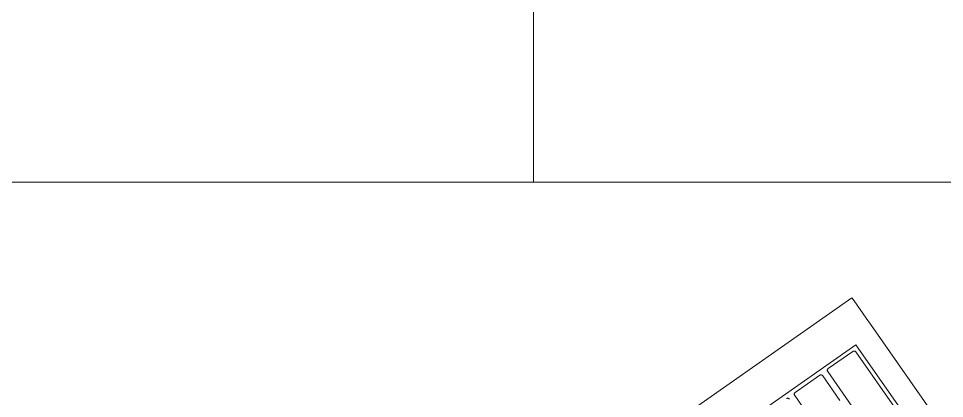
# Model space of a CAD drawing. Header units: inches. Extents: x 1 to 4637, y -664 to 702.
# Drawn here: x 2081.29 to 2098.3, y -347.92 to -340.95 of the extents above; entities that cross this region are included whole.
import ezdxf

# ---------------------------------------------------------------- set-up
doc = ezdxf.new("R2010")
doc.units = ezdxf.units.IN
doc.header["$MEASUREMENT"] = 0
doc.layers.add('I-FURN', color=30, linetype='Continuous', lineweight=9)

# ---------------------------------------------------------------- blocks, each defined once
blk = doc.blocks.new('Desk - Group 1 - No Side Chairs-V26-New Construction - Tel_Data_Elec Plan')
at = {"layer": 'I-FURN'}
for p, q in [((14.15, 2.123), (28.985, 12.511)), ((13.811, 2.607), (10.677, 7.082)), ((14.075, 2.984), (11.93, 6.048)), ((16.558, 4.723), (14.075, 2.984)), ((13.843, 4.552), (14.595, 3.478)), ((14.885, 4.368), (15.201, 3.916)), ((14.079, 3.116), (13.327, 4.19)), ((14.685, 3.554), (14.369, 4.007)), ((15.192, 3.861), (14.74, 3.545)), ((14.585, 3.423), (14.134, 3.107)), ((13.887, 2.498), (13.811, 2.607)), ((14.109, 2.181), (13.887, 2.498)), ((14.15, 2.123), (14.109, 2.181)), ((20, 0), (9.648, 0)), ((9.648, 0), (72, 0)), ((20, -36), (20, 0))]:
    blk.add_line(p, q, dxfattribs=at)
for points in [[(15.201, 3.916), (15.204, 3.912), (15.207, 3.905), (15.209, 3.893), (15.207, 3.88), (15.201, 3.869), (15.195, 3.863), (15.192, 3.861)], [(14.595, 3.478), (14.597, 3.474), (14.601, 3.467), (14.602, 3.454), (14.6, 3.442), (14.594, 3.431), (14.588, 3.425), (14.585, 3.423)]]:
    blk.add_open_spline(points, degree=3, dxfattribs=at)
for points in [[(15.353, 3.974), (15.349, 3.971), (15.342, 3.968), (15.327, 3.966), (15.311, 3.97), (15.301, 3.978), (15.298, 3.984)], [(14.74, 3.545), (14.737, 3.542), (14.729, 3.539), (14.715, 3.537), (14.698, 3.541), (14.689, 3.549), (14.685, 3.554)], [(14.134, 3.107), (14.13, 3.104), (14.123, 3.101), (14.108, 3.099), (14.092, 3.103), (14.082, 3.111), (14.079, 3.116)]]:
    blk.add_open_spline(points, degree=3, knots=[0, 0, 0, 0, 0.2, 0.4, 0.7, 1, 1, 1, 1], dxfattribs=at)

msp = doc.modelspace()

# ---------------------------------------------------------------- block references
at = {"layer": 'I-FURN', "rotation": 180}
msp.add_blockref('Desk - Group 1 - No Side Chairs-V26-New Construction - Tel_Data_Elec Plan', (2110.751, -343.951), dxfattribs=at)

doc.saveas('drawing.dxf')
